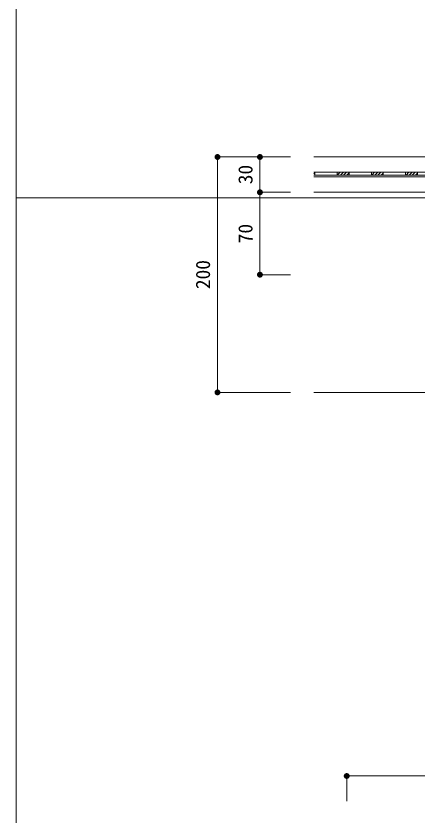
# Model space of a CAD drawing. Units: millimetres, scale not verified. Extents: x -4603 to 4686, y -14667 to 14758.
# Drawn here: x -4603 to -4262, y 1027 to 1706 of the extents above; entities that cross this region are included whole.
import ezdxf
from ezdxf.enums import TextEntityAlignment as Align

# ---------------------------------------------------------------- set-up
doc = ezdxf.new("R2010")
doc.units = ezdxf.units.MM
doc.header["$LTSCALE"] = 6.6
for name, color, linetype, lineweight in [('0-0_A-E01-仕上太線', 4, 'Continuous', 9), ('0-3_0-A11-寸法_詳細', 5, 'Continuous', 9), ('0-4_0', 7, 'Continuous', 9), ('0-6_A-D09-金物_鋼材', 1, 'Continuous', 9), ('0-D_A-C02-ハッチング', 134, 'Continuous', 9), ('1-5_A-C01-補助線(非印刷)', 4, 'Continuous', 9), ('1-B_0-A01-枠A', 4, 'Continuous', 9)]:
    doc.layers.add(name, color=color, linetype=linetype, lineweight=lineweight)
doc.styles.add('ＭＳ ゴシック', font='')
doc.styles.get('ＭＳ ゴシック').set_extended_font_data('MS Gothic')

# ---------------------------------------------------------------- blocks, each defined once
blk = doc.blocks.new('_Dot')
at = {"layer": '0-4_0'}
blk.add_line((-25, 0), (-50, 0), dxfattribs=at)
for points in [[(0, 0), (-25, 0), (-24.8, 3.13)], [(0, 0), (-24.8, -3.13), (-25, 0)], [(0, 0), (-24.8, 3.13), (-24.21, 6.22)], [(0, 0), (-24.21, -6.22), (-24.8, -3.13)], [(0, 0), (-24.21, 6.22), (-23.24, 9.2)], [(0, 0), (-23.24, -9.2), (-24.21, -6.22)], [(0, 0), (-23.24, 9.2), (-21.91, 12.04)], [(0, 0), (-21.91, -12.04), (-23.24, -9.2)], [(0, 0), (-21.91, 12.04), (-20.23, 14.69)], [(0, 0), (-20.23, -14.69), (-21.91, -12.04)], [(0, 0), (-20.23, 14.69), (-18.22, 17.11)], [(0, 0), (-18.22, -17.11), (-20.23, -14.69)], [(0, 0), (-18.22, 17.11), (-15.94, 19.26)], [(0, 0), (-15.94, -19.26), (-18.22, -17.11)], [(0, 0), (-15.94, 19.26), (-13.4, 21.11)], [(0, 0), (-13.4, -21.11), (-15.94, -19.26)], [(0, 0), (-13.4, 21.11), (-10.64, 22.62)], [(0, 0), (-10.64, -22.62), (-13.4, -21.11)], [(0, 0), (-10.64, 22.62), (-7.73, 23.78)], [(0, 0), (-7.73, -23.78), (-10.64, -22.62)], [(0, 0), (-7.73, 23.78), (-4.68, 24.56)], [(0, 0), (-4.68, -24.56), (-7.73, -23.78)], [(0, 0), (-4.68, 24.56), (-1.57, 24.95)], [(0, 0), (-1.57, -24.95), (-4.68, -24.56)], [(0, 0), (-1.57, 24.95), (1.57, 24.95)], [(0, 0), (1.57, -24.95), (-1.57, -24.95)], [(0, 0), (1.57, 24.95), (4.68, 24.56)], [(0, 0), (4.68, 24.56), (7.73, 23.78)], [(0, 0), (7.73, 23.78), (10.64, 22.62)], [(0, 0), (10.64, 22.62), (13.4, 21.11)], [(0, 0), (13.4, 21.11), (15.94, 19.26)], [(0, 0), (15.94, 19.26), (18.22, 17.11)], [(0, 0), (18.22, 17.11), (20.23, 14.69)], [(0, 0), (20.23, 14.69), (21.91, 12.04)], [(0, 0), (21.91, 12.04), (23.24, 9.2)], [(0, 0), (23.24, 9.2), (24.21, 6.22)], [(0, 0), (24.21, 6.22), (24.8, 3.13)], [(0, 0), (24.8, 3.13), (25, 0)], [(0, 0), (4.68, -24.56), (1.57, -24.95)], [(0, 0), (7.73, -23.78), (4.68, -24.56)], [(0, 0), (10.64, -22.62), (7.73, -23.78)], [(0, 0), (13.4, -21.11), (10.64, -22.62)], [(0, 0), (15.94, -19.26), (13.4, -21.11)], [(0, 0), (18.22, -17.11), (15.94, -19.26)], [(0, 0), (20.23, -14.69), (18.22, -17.11)], [(0, 0), (21.91, -12.04), (20.23, -14.69)], [(0, 0), (23.24, -9.2), (21.91, -12.04)], [(0, 0), (24.21, -6.22), (23.24, -9.2)], [(0, 0), (24.8, -3.13), (24.21, -6.22)], [(0, 0), (25, 0), (24.8, -3.13)]]:
    blk.add_solid(points, dxfattribs=at)
blk = doc.blocks.new('A1 waku')
at = {"layer": '1-5_A-C01-補助線(非印刷)'}
for q in [(41058.33, 15516.67), (1241.67, 15516.67)]:
    blk.add_line((991.67, 15516.67), q, dxfattribs=at)
at = {"layer": '1-B_0-A01-枠A'}
blk.add_line((991.67, 28783.33), (991.67, 916.67), dxfattribs=at)

msp = doc.modelspace()

# ---------------------------------------------------------------- linework, layer by layer
at = {"layer": '0-0_A-E01-仕上太線'}
for p, q in [((-2799.517, 1586.486), (-4350.226, 1586.486)), ((-2799.517, 1573.486), (-4350.226, 1573.486)), ((-2799.517, 1569.486), (-4350.226, 1569.486)), ((-2799.517, 1556.486), (-4350.226, 1556.486)), ((-4350.226, 1386.486), (-2799.517, 1386.486))]:
    msp.add_line(p, q, dxfattribs=at)
at = {"layer": '0-3_0-A11-寸法_詳細'}
for p, q in [((-4370.226, 1586.486), (-4432.106, 1586.486)), ((-4370.226, 1586.486), (-4396.037, 1586.486)), ((-4432.106, 1581.486), (-4432.106, 1391.486)), ((-4396.037, 1581.486), (-4396.037, 1561.486)), ((-4370.226, 1556.486), (-4396.037, 1556.486)), ((-4370.226, 1556.486), (-4396.037, 1556.486)), ((-4396.037, 1551.486), (-4396.037, 1491.486)), ((-4370.226, 1486.486), (-4396.037, 1486.486)), ((-4370.226, 1386.486), (-4432.106, 1386.486)), ((-4322.357, 1039.093), (-4322.357, 1060.587)), ((-4317.357, 1060.587), (-4182.357, 1060.587))]:
    msp.add_line(p, q, dxfattribs=at)
at = {"layer": '0-6_A-D09-金物_鋼材'}
for p, q in [((-4109.872, 1573.486), (-4350.226, 1573.486)), ((-4239.372, 1570.986), (-4350.226, 1570.986)), ((-4349.372, 1570.986), (-4349.372, 1573.486)), ((-4330.372, 1573.486), (-4330.372, 1570.986)), ((-4320.372, 1570.986), (-4320.372, 1573.486)), ((-4301.372, 1573.486), (-4301.372, 1570.986)), ((-4291.372, 1570.986), (-4291.372, 1573.486)), ((-4272.372, 1573.486), (-4272.372, 1570.986)), ((-4262.372, 1570.986), (-4262.372, 1573.486))]:
    msp.add_line(p, q, dxfattribs=at)
at = {"layer": '0-D_A-C02-ハッチング'}
for p, q in [((-4350.226, 1572.307), (-4349.372, 1573.162)), ((-4330.334, 1570.986), (-4327.834, 1573.486)), ((-4327.683, 1570.986), (-4325.183, 1573.486)), ((-4325.031, 1570.986), (-4322.531, 1573.486)), ((-4322.379, 1570.986), (-4320.372, 1572.994)), ((-4301.372, 1573.432), (-4301.318, 1573.486)), ((-4301.166, 1570.986), (-4298.666, 1573.486)), ((-4298.514, 1570.986), (-4296.014, 1573.486)), ((-4295.863, 1570.986), (-4293.363, 1573.486)), ((-4293.211, 1570.986), (-4291.372, 1572.826)), ((-4272.372, 1573.264), (-4272.15, 1573.486)), ((-4271.998, 1570.986), (-4269.498, 1573.486)), ((-4269.346, 1570.986), (-4266.846, 1573.486)), ((-4266.695, 1570.986), (-4264.195, 1573.486)), ((-4264.043, 1570.986), (-4262.372, 1572.658))]:
    msp.add_line(p, q, dxfattribs=at)

# ---------------------------------------------------------------- block references
at = {"layer": '0-3_0-A11-寸法_詳細', "xscale": 0.1, "yscale": 0.1}
for p, rotation in [((-4432.106, 1586.486), 90), ((-4396.037, 1586.486), 90), ((-4396.037, 1556.486), 270), ((-4396.037, 1556.486), 90), ((-4396.037, 1486.486), 270), ((-4432.106, 1386.486), 270), ((-4322.357, 1060.587), 180)]:
    msp.add_blockref('_Dot', p, dxfattribs=dict(at, rotation=rotation))
at = {"layer": '1-B_0-A01-枠A', "xscale": 0.1, "yscale": 0.1}
msp.add_blockref('A1 waku', (-4702.372, 0), dxfattribs=at)

# ---------------------------------------------------------------- texts
at = {"layer": '0-3_0-A11-寸法_詳細', "style": 'ＭＳ ゴシック'}
for s, p in [('30', (-4398.721, 1563.328)), ('70', (-4398.721, 1513.172)), ('200', (-4434.79, 1474.233))]:
    msp.add_text(s, height=12.1, rotation=90, dxfattribs=at).set_placement(p, align=Align.BOTTOM_LEFT)

doc.saveas('drawing.dxf')
